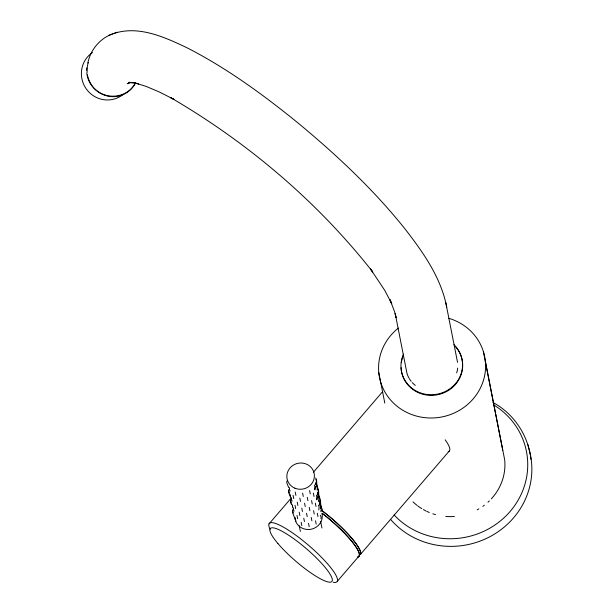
<?xml version="1.0" encoding="UTF-8"?>
<svg xmlns="http://www.w3.org/2000/svg" width="613" height="613" viewBox="0 0 613 613"><rect width="100%" height="100%" fill="white"/><g stroke="black" fill="none" stroke-linecap="round" stroke-linejoin="round"><path stroke-width="0.92" d="M316.461 482.868L316.729 486.408L316.599 481.013L315.802 479.512M320.415 502.989L320.722 506.514L320.545 501.143L320.676 506.537L320.208 504.867L321.258 508.139M289.505 487.634L289.436 489.595L290.164 490.99M291.481 497.702L291.405 499.656L292.14 501.051M293.458 507.763L293.382 509.725L294.117 511.119M295.435 517.824L295.359 519.786L296.087 521.18M314.017 496.446L313.358 493.09M315.994 506.514L315.335 503.158M317.971 516.575L317.312 513.219M316.599 481.013L316.775 486.385L316.323 482.983L316.446 484.707L318.446 489.649L318.093 494.837L319.281 498.392L318.89 501.595L318.821 499.894M318.576 491.082L318.699 496.469L318.576 491.082L317.779 489.572M317.143 489.933L317.304 488.323L315.787 483.098L316.116 484.776L316.469 479.588L315.649 477.956M288.746 489.526L288.608 491.381L289.397 492.883M290.715 499.595L290.577 501.442L291.374 502.944M292.692 509.656L292.554 511.503L293.351 513.012M320.967 518.537L321.089 517.05L320.308 515.181M286.922 481.013L286.761 482.745L288.761 487.687M288.899 491.074L288.731 492.806L290.738 497.748M290.876 501.143L290.708 502.875L291.535 504.499M292.845 511.204L292.685 512.935L294.684 517.878M322.231 511.51L322.392 509.778L320.392 504.836L320.27 503.112L320.676 506.537M315.174 486.507L314.852 489.802L315.166 486.86L314.385 484.99M317.151 496.568L316.829 499.871L317.136 496.921L316.354 495.051M321.258 508.453L319.741 503.227L321.258 508.453L320.867 511.656M318.806 509.932L319.112 506.989L318.331 505.12M87.835 63.062C90.364 50.028 99.896 38.374 112.501 33.953M269.053 523.862L290.83 498.515M313.327 472.324L381.301 393.209A44.672 9.011 40.7 0 1 382.742 392.128M337.357 581.262L359.134 555.914M449.613 450.616L360.429 554.413A44.672 9.003 40.7 0 0 322.07 510.729M113.405 33.638C138.415 25.041 164.721 37.178 187.111 47.829C227.094 68.288 263.552 94.938 298.309 123.213C337.257 155.503 374.428 190.367 405.921 230.09C423.683 253.146 441.23 278.095 446.724 307.243M130.4 82.479L127.19 83.705L130.301 82.54M108.746 35.385L117.137 32.213M129.274 82.617L133.511 82.556L128.684 82.326L138.668 83.874L134.178 82.678L146.032 86.372L159.334 91.988L173.862 99.344L170.652 97.613C247.813 142.584 317.526 201.7 372.765 271.98L370.513 268.992L384.749 290.363L391.753 303.719L389.929 299.527L394.596 311.764L396.013 317.503L395.216 313.557M492.967 402.473C513.993 413.698 528.352 435.636 530.942 459.26M293.711 498.607L293.052 495.25M295.681 508.675L295.022 505.319M297.657 518.736L296.999 515.38M291.849 504.192L292.669 505.94M295.903 495.427L295.244 492.07M297.88 505.495L297.221 502.139M299.857 515.556L299.198 512.2M301.826 525.625L301.175 522.268M318.423 494.768L320.423 499.71L320.438 506.706M289.872 494.132L290.524 496.001M300.485 501.457L299.834 498.101M302.462 511.518L301.803 508.169M304.439 521.586L303.78 518.23M319.281 498.392L317.764 493.166L318.461 496.645M309.611 490.546L310.27 493.902M311.58 500.614L312.239 503.963M313.557 510.675L314.216 514.031M315.534 520.736L316.193 524.092M307.266 497.312L307.925 500.668M309.236 507.372L309.894 510.729M311.212 517.441L311.871 520.797M303.266 496.492L302.607 493.143M305.236 506.56L304.577 503.204M307.213 516.621L306.554 513.265M309.19 526.69L308.531 523.333M528.008 444.747L528.598 447.766A79.606 75.537 -11.1 0 1 489.404 536.965A79.606 75.537 -11.1 0 1 390.657 519.479M485.366 361.363L504.714 459.995A53.615 50.871 -11.1 0 1 491.32 498.867M483.389 351.594L502.737 450.218M445.766 302.508L457.536 362.344M395.239 313.703L407.001 373.509A25.991 24.666 -11.1 0 0 408.917 377.96M378.788 372.696L384.818 403.139M320.645 521.448L321.932 528.015M299.251 525.762L300.355 531.394M292.378 506.139L292.707 507.817M316.116 484.776L316.07 483.052L316.66 486.454M319.733 501.48L320.722 508.261M317.894 492.262L318.752 498.193M316.055 483.044L316.331 484.737M489.35 500.898A53.615 50.871 -11.1 0 1 487.979 502.193M484.354 505.212A53.615 50.871 -11.1 0 1 482.829 506.33M478.83 508.913A53.615 50.871 -11.1 0 1 477.175 509.847M454.417 516.491A53.615 50.871 -11.1 0 1 445.827 516.452M435.552 514.629A53.615 50.871 -11.1 0 1 432.847 513.801M429.307 512.483A53.615 50.871 -11.1 0 1 426.732 511.334M425.889 510.928A53.615 50.871 -11.1 0 1 423.414 509.61M421.798 508.66A53.615 50.871 -11.1 0 1 417.943 506.047M417.208 505.487A53.615 50.871 -11.1 0 1 413.001 501.855M448.854 318.323A53.615 50.871 -11.1 0 1 478.799 391.002A53.615 50.871 -11.1 0 1 397.615 406.672A53.615 50.871 -11.1 0 1 398.404 328.062M455.827 347.111A30.865 29.286 -11.1 0 1 442.678 393.301A30.865 29.286 -11.1 0 1 401.086 367.654M401.339 362.72A30.865 29.286 -11.1 0 1 402.457 357.877M402.726 357.095A30.865 29.286 -11.1 0 1 403.668 354.774M453.988 344.659A30.865 29.286 -11.1 0 1 455.804 383.286A30.865 29.286 -11.1 0 1 415.806 390.803A30.865 29.286 -11.1 0 1 403.538 354.145M122.746 94.747A25.991 25.394 60 0 1 86.364 89.038A25.991 25.394 60 0 1 92.456 52.542M134.921 83.92A25.991 25.394 60 0 1 109.627 96.44A25.991 25.394 60 0 1 88.042 77.353M87.828 76.533A25.991 25.394 60 0 1 87.483 74.87M87.161 72.349A25.991 25.394 60 0 1 88.333 62.357M135.45 83.176A25.991 25.317 12.7 0 1 107.413 95.613A25.991 25.317 12.7 0 1 86.778 72.893M86.671 70.411A25.991 25.317 12.7 0 1 86.808 67.928M321.971 513.234A13.808 13.103 -11.1 0 1 312.438 528.904A13.808 13.103 -11.1 0 1 295.596 521.173M295.083 519.54A13.808 13.103 -11.1 0 1 294.799 517.847M494.285 405.27A76.357 72.449 -11.1 0 1 508.591 513.196A76.357 72.449 -11.1 0 1 394.09 514.958M322.055 510.675A44.841 9.042 40.7 0 1 360.551 554.512M322.254 513.326A44.841 9.042 40.7 0 1 357.808 557.117M322.262 513.38A44.672 9.011 40.7 0 1 357.693 557.002M270.111 529.257A44.672 9.011 40.7 0 1 307.228 544.16A44.672 9.011 40.7 0 1 333.219 582.289M445.168 439.797A44.672 9.011 40.7 0 1 448.172 451.704M457.681 368.122A25.991 24.666 -11.1 0 1 456.654 372.888M415.285 385.339A25.991 24.666 -11.1 0 1 412.258 382.566M411.193 381.332A25.991 24.666 -11.1 0 1 409.323 378.665M318.63 496.522L318.047 493.113L318.63 496.522M320.607 506.583L320.017 503.181L320.607 506.583M294.853 488.163A13.808 13.103 -11.1 0 0 314.354 474.669A13.808 13.103 -11.1 0 0 292.677 465.558A13.808 13.103 -11.1 0 0 294.853 488.163M277.904 543.509A40.611 8.191 40.7 0 0 330.867 582.059A40.611 8.191 40.7 0 0 294.615 539.356A40.611 8.191 40.7 0 0 277.904 543.509"/></g></svg>
